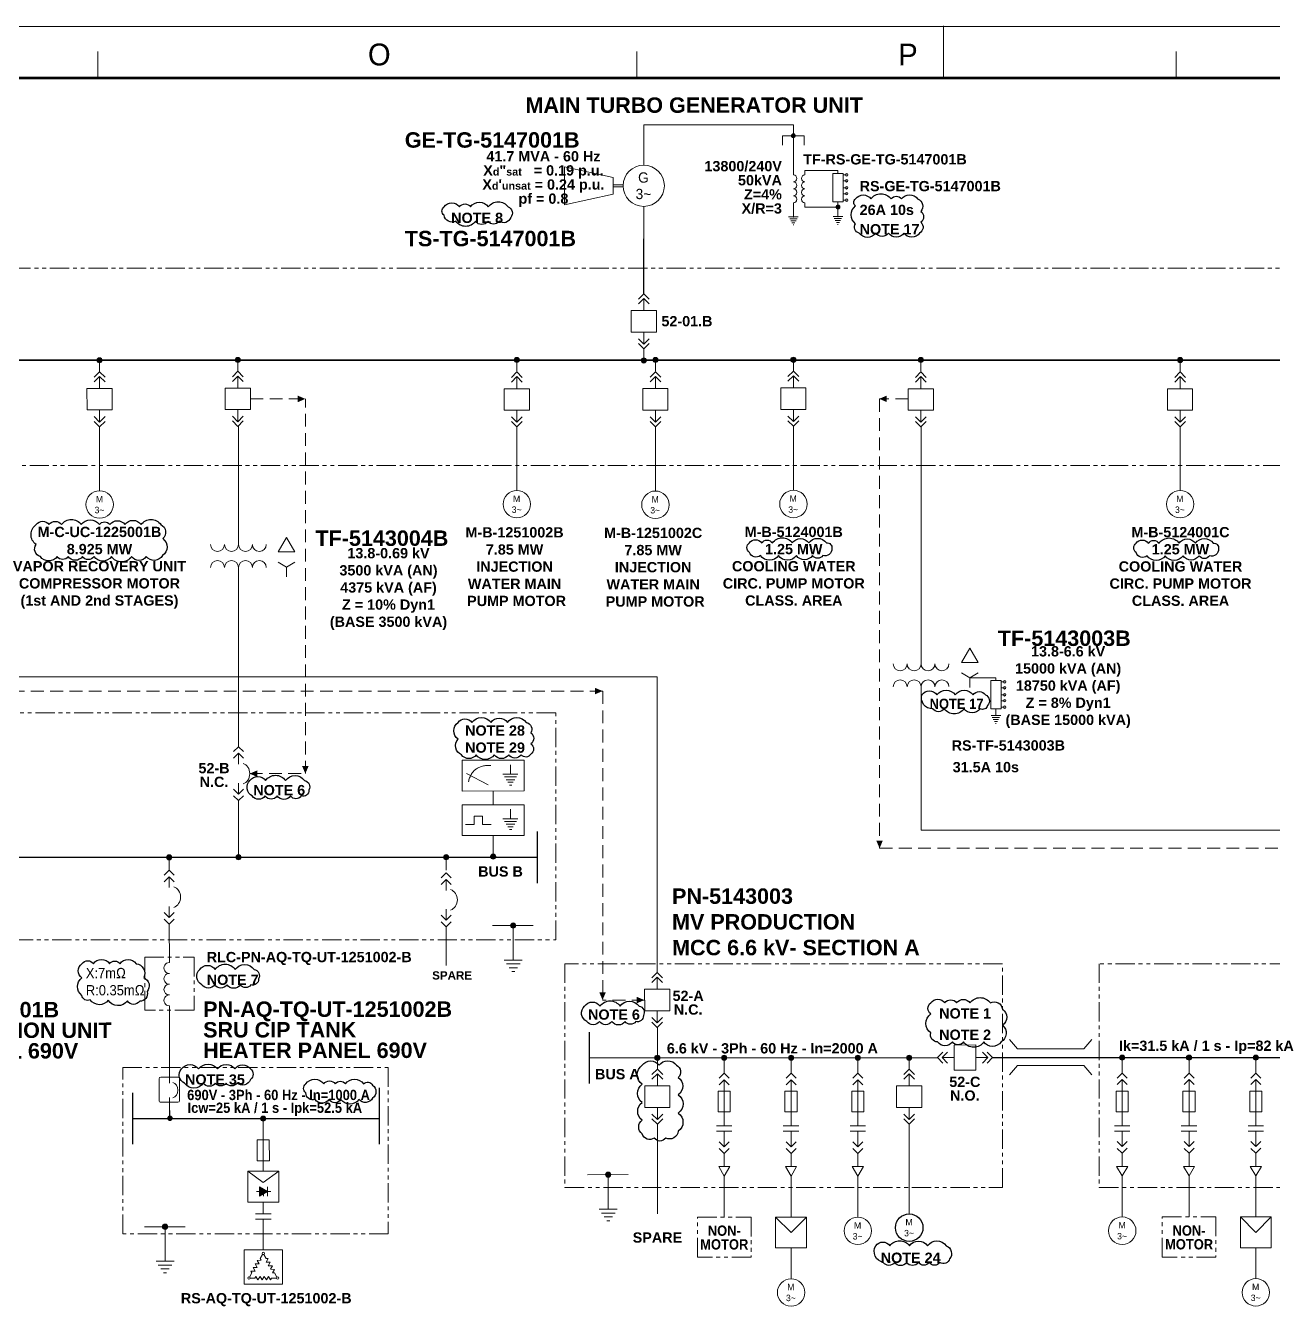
# Model space of a CAD drawing. Extents: x 0 to 1189, y 0 to 841.
# Drawn here: x 640.2 to 882.9, y 590.7 to 841.1 of the extents above; entities that cross this region are included whole.
import ezdxf

# ---------------------------------------------------------------- set-up
doc = ezdxf.new("R2010")
doc.units = 0
doc.header["$MEASUREMENT"] = 0
for name, pattern in [('DGN2', [9.513832, 4.756916, -4.756916]), ('HIDDEN', [0.375, 0.25, -0.125]), ('PHANTOM', [2.5, 1.25, -0.25, 0.25, -0.25, 0.25, -0.25])]:
    doc.linetypes.add(name, pattern=pattern)
for name, color, linetype in [('Border', 7, 'Continuous'), ('BORDER_TEXT', 7, 'Continuous'), ('E-BOARD', 4, 'PHANTOM'), ('E-BUSBAR', 5, 'Continuous'), ('E-CONNECTION DOT', 7, 'Continuous'), ('E-CONTRL. & DATA CABLE', 9, 'HIDDEN'), ('E-NOTE TEXT', 7, 'Continuous'), ('E-POWER CABLE', 3, 'Continuous'), ('E-SYMBOL', 2, 'Continuous'), ('E-TEXT 2', 7, 'Continuous'), ('E-TEXT 3', 3, 'Continuous'), ('REV CLOUD', 1, 'Continuous')]:
    doc.layers.add(name, color=color, linetype=linetype)
doc.layers.add('Level 1', color=7, linetype='Continuous', lineweight=0)
doc.styles.add('P80-ARIAL', font='arialbd.ttf')
doc.styles.add('P80-ARIAL-1', font='arialbd.ttf')
doc.styles.add('Styledgn032', font='arialbd.ttf')
doc.styles.add('Styledgn100', font='arialbd.ttf')

# ---------------------------------------------------------------- blocks, each defined once
blk = doc.blocks.new('MOT3PH1')
at = {"layer": 'E-SYMBOL', "linetype": 'Continuous', "lineweight": -2}
blk.add_circle((0, -53.4), 53.4, dxfattribs=at)
at = {"layer": 'E-SYMBOL', "linetype": 'Continuous', "lineweight": -2, "char_height": 25, "attachment_point": 5, "line_spacing_factor": 0.8, "style": 'P80-ARIAL-1'}
for s, insert in [('{\\Fdgn000|c0;M}', (-0.8, -32.3)), ('{\\Fdgn000|c0;3~}', (-0.8, -74.9))]:
    blk.add_mtext(s, dxfattribs=dict(at, insert=insert))
blk = doc.blocks.new('CONEX31')
at = {"layer": 'E-CONNECTION DOT', "linetype": 'Continuous'}
h = blk.add_hatch(color=7, dxfattribs=at)
edge = h.paths.add_edge_path()
edge.add_arc((0, 0), 10, 0, 360)
at = {"layer": 'E-CONNECTION DOT', "color": 7, "linetype": 'Continuous', "lineweight": -2}
blk.add_circle((0, 0), 10, dxfattribs=at)
blk = doc.blocks.new('DJBTEX1')
at = {"layer": 'E-SYMBOL', "linetype": 'Continuous', "lineweight": -2}
for p, q in [((0, -36.9), (0, -97.4)), ((0, -263.1), (0, -202.6))]:
    blk.add_line(p, q, dxfattribs=at)
at = {"layer": 'E-SYMBOL', "linetype": 'Continuous', "lineweight": 13, "flags": 128}
for points in [[(27.7, -27.7), (0, 0), (-27.7, -27.7)], [(27.7, -64.6), (0, -36.9), (-27.7, -64.6)], [(27.7, -235.4), (0, -263.1), (-27.7, -235.4)], [(27.7, -272.3), (0, -300), (-27.7, -272.3)]]:
    blk.add_lwpolyline(points, dxfattribs=at)
at = {"layer": 'E-SYMBOL', "linetype": 'Continuous', "lineweight": -2}
blk.add_ellipse((12.5, -150), major_axis=(0, -58.8), ratio=0.849997, start_param=0.25268, end_param=2.888912, dxfattribs=at)
blk = doc.blocks.new('ATERR1')
at = {"layer": 'E-SYMBOL', "linetype": 'Continuous'}
h = blk.add_hatch(color=256, dxfattribs=at)
edge = h.paths.add_edge_path()
edge.add_arc((0, 0), 10, 0, 360)
at = {"layer": 'E-SYMBOL', "linetype": 'Continuous', "lineweight": -2}
for p, q in [((-80.3, 0), (77.9, 0)), ((0, 0), (0, -134.4)), ((-35, -134.4), (35, -134.4)), ((-26.8, -149.4), (26.8, -149.4)), ((-16.4, -164.4), (16.4, -164.4)), ((-5.8, -179.4), (5.8, -179.4))]:
    blk.add_line(p, q, dxfattribs=at)
blk.add_circle((0, 0), 10, dxfattribs=at)
blk = doc.blocks.new('TERRA1')
at = {"layer": 'E-SYMBOL', "linetype": 'Continuous', "lineweight": -2}
for p, q in [((0, 0), (0, -17.74)), ((-13.343, -17.74), (13.343, -17.74)), ((-10.243, -23.11), (10.243, -23.11)), ((-7.142, -28.48), (7.142, -28.48)), ((-4.046, -33.843), (4.046, -33.843)), ((-0.946, -39.213), (0.946, -39.213))]:
    blk.add_line(p, q, dxfattribs=at)
blk.add_point((0.007, -17.74), dxfattribs=at)
blk = doc.blocks.new('TRAFO1')
at = {"layer": 'E-SYMBOL', "linetype": 'Continuous', "lineweight": 0}
for centre, start, end in [((-42, 0), 180, 360), ((-14, 0), 180, 360), ((14, 0), 180, 360), ((42, 0), 180, 360), ((-42, -46.9), 0, 180), ((-14, -46.9), 0, 180), ((14, -46.9), 0, 180), ((42, -46.9), 0, 180)]:
    blk.add_arc(centre, 14, start, end, dxfattribs=at)
blk = doc.blocks.new('REATOR1')
at = {"layer": 'E-SYMBOL', "linetype": 'Continuous', "lineweight": -2, "flags": 128}
blk.add_lwpolyline([(0, -111.9, -1), (0, -83.9, -1), (0, -56, -1), (0, -28, -1), (0, 0, -1)], format="xyb", dxfattribs=at)
blk = doc.blocks.new('AnonymousCell199')
at = {"layer": 'Level 1', "color": 7, "linetype": 'Continuous', "lineweight": 13, "xscale": 0.075, "yscale": 0.075, "zscale": 0.075, "rotation": 0.01584072559316328}
blk.add_blockref('REATOR1', (0, 4.2), dxfattribs=at)
blk = doc.blocks.new('NA1')
at = {"layer": 'E-SYMBOL', "linetype": 'Continuous', "lineweight": -2}
for p, q in [((53.536, 0), (-53.536, 0)), ((53.536, -36.62), (-53.536, -36.62))]:
    blk.add_line(p, q, dxfattribs=at)
blk = doc.blocks.new('AnonymousCell429')
at = {"layer": 'E-SYMBOL', "linetype": 'Continuous', "lineweight": 0}
for p, q in [((-0.58, 1.46), (-0.12, 2.26)), ((0.11, 2.26), (0.58, 1.46)), ((-2.66, -2.15), (-2.2, -1.35)), ((-2.55, -2.35), (-1.62, -2.35)), ((1.62, -2.35), (2.55, -2.35)), ((2.2, -1.35), (2.66, -2.15))]:
    blk.add_line(p, q, dxfattribs=at)
at = {"layer": 'E-SYMBOL', "linetype": 'Continuous', "lineweight": 0, "flags": 128}
for points in [[(-2.2, -1.35), (-2.4, -1.01), (-1.6, -1), (-1.99, -0.3), (-1.19, -0.29), (-1.58, 0.4), (-0.79, 0.41), (-1.18, 1.1), (-0.38, 1.12), (-0.58, 1.46)], [(0.58, 1.46), (0.97, 1.46), (0.58, 0.77), (1.38, 0.75), (0.99, 0.06), (1.79, 0.05), (1.4, -0.64), (2.19, -0.65), (1.8, -1.35), (2.2, -1.35)], [(-1.62, -2.35), (-1.42, -2.01), (-1.02, -2.69), (-0.61, -2.01), (-0.2, -2.69), (0.21, -2.01), (0.61, -2.69), (1.01, -2.01), (1.42, -2.69), (1.62, -2.35)]]:
    blk.add_lwpolyline(points, dxfattribs=at)
at = {"layer": 'E-SYMBOL', "linetype": 'Continuous', "lineweight": 0}
for centre in [(0, 2.46), (-2.78, -2.35), (2.78, -2.35)]:
    blk.add_circle(centre, 0.231, dxfattribs=at)
blk = doc.blocks.new('AnonymousCell428')
at = {"layer": 'E-SYMBOL', "linetype": 'Continuous', "lineweight": 13, "flags": 128}
blk.add_lwpolyline([(-3.73, 3.36), (3.73, 3.36), (3.73, -3.36), (-3.73, -3.36), (-3.73, 3.36)], dxfattribs=at)
at = {"layer": 'E-SYMBOL', "linetype": 'Continuous', "lineweight": 0}
blk.add_blockref('AnonymousCell429', (-0.01, 0.18), dxfattribs=at)
blk = doc.blocks.new('AnonymousCell427')
at = {"layer": 'E-SYMBOL', "linetype": 'Continuous'}
blk.add_hatch(color=256, dxfattribs=at).paths.add_polyline_path([(0.84, 1.65), (-0.74, 2.56), (-0.74, 0.74)])
at = {"layer": 'E-SYMBOL', "linetype": 'Continuous', "lineweight": 0}
for p, q in [((0, 15.86), (0, 5.6)), ((0.84, 0.74), (0.84, 2.56)), ((1.47, 1.65), (-1.33, 1.65)), ((0.07, 1.65), (0.07, 0.74)), ((0, -0.4), (0, -2.7)), ((0, -3.73), (0, -9.64))]:
    blk.add_line(p, q, dxfattribs=at)
at = {"layer": 'E-SYMBOL', "linetype": 'Continuous', "lineweight": 0, "flags": 128}
for points in [[(1.17, 11.71), (-1.18, 11.71), (-1.18, 7.66), (1.18, 7.66), (1.17, 11.71)], [(-3, 5.6), (3, 5.6), (3, -0.4), (-3, -0.4), (-3, 5.6)], [(-3, 5.6), (0, 3.45), (3, 5.6)], [(0.84, 1.65), (-0.74, 2.56), (-0.74, 0.74), (0.84, 1.65)]]:
    blk.add_lwpolyline(points, dxfattribs=at)
at = {"layer": 'E-SYMBOL', "linetype": 'Continuous', "lineweight": 0, "xscale": 0.02817221421602481, "yscale": 0.02817221421602481, "zscale": 0.03435112234845274, "rotation": 0.01584072559316328}
blk.add_blockref('NA1', (0, -2.7, -0.09), dxfattribs=at)
at = {"layer": 'E-SYMBOL', "linetype": 'Continuous', "lineweight": 0}
blk.add_blockref('AnonymousCell428', (0, -13), dxfattribs=at)
at = {"layer": 'Level 1', "color": 7, "linetype": 'Continuous', "lineweight": 0, "xscale": 0.05000000000000002, "yscale": 0.05000000000000002, "zscale": 0.05000000000000002, "rotation": 0.01584072561617136}
blk.add_blockref('CONEX31', (0, 15.86), dxfattribs=at)
blk = doc.blocks.new('STARTG')
at = {"layer": 'E-SYMBOL', "linetype": 'Continuous', "lineweight": 0}
for p in [(-1, 0), (1, 0)]:
    blk.add_line(p, (0, -1), dxfattribs=at)
at = {"layer": 'E-SYMBOL', "linetype": 'Continuous', "lineweight": 0, "flags": 128}
blk.add_lwpolyline([(-1, 0), (1, 0), (1, -2), (-1, -2), (-1, 0)], dxfattribs=at)
blk = doc.blocks.new('AnonymousCell28')
at = {"layer": 'E-SYMBOL', "linetype": 'Continuous', "lineweight": 0}
for p, q in [((-6.46, 1.63), (-7.99, 3.41)), ((6.46, 1.64), (7.99, 3.41)), ((-6.46, 1.63), (6.46, 1.64)), ((-6.46, -1.64), (-7.99, -3.41)), ((-6.46, -1.64), (6.46, -1.63)), ((6.46, -1.63), (7.99, -3.41))]:
    blk.add_line(p, q, dxfattribs=at)
blk = doc.blocks.new('DJARBT70')
at = {"layer": 'E-SYMBOL', "linetype": 'Continuous', "lineweight": 13}
for p, q in [((0, 7.91), (0, 5.34)), ((0, 0), (0, 2.57))]:
    blk.add_line(p, q, dxfattribs=at)
at = {"layer": 'E-SYMBOL', "linetype": 'Continuous', "lineweight": 13, "flags": 128}
for points in [[(-1.99, 6.17), (-1.99, 1.94)], [(1.65, 6.5), (-1.66, 6.5)], [(1.99, 1.94), (1.99, 6.17)], [(-1.66, 1.6), (1.66, 1.61)]]:
    blk.add_lwpolyline(points, dxfattribs=at)
at = {"layer": 'E-SYMBOL', "linetype": 'Continuous', "lineweight": 13}
for centre, start, end in [((-1.66, 6.17), 90.0158, 180.0158), ((1.65, 6.17), 0.0158, 90.0158), ((-1.66, 1.94), 180.0158, 270.0158), ((1.66, 1.94), 270.0158, 0.0158), ((1.66, 1.94), 270.0158, 0.0158)]:
    blk.add_arc(centre, 0.331, start, end, dxfattribs=at)
blk.add_ellipse((0.33, 3.96), major_axis=(0, -1.55), ratio=0.849997, start_param=0.25268, end_param=2.888912, dxfattribs=at)
blk = doc.blocks.new('MV CB')
at = {"layer": 'E-SYMBOL', "linetype": 'Continuous', "lineweight": 13}
for p, q in [((0, -3.26), (0, -0.91)), ((0, -7.45), (0, -9.8))]:
    blk.add_line(p, q, dxfattribs=at)
at = {"layer": 'E-SYMBOL', "linetype": 'Continuous', "lineweight": 13, "flags": 128}
for points in [[(1.05, -1.05), (0, 0), (-1.05, -1.05)], [(1.05, -1.96), (0, -0.91), (-1.05, -1.96)], [(2.44, -3.26), (-2.46, -3.26), (-2.45, -7.45), (2.44, -7.45), (2.44, -3.26)], [(1.05, -8.75), (0, -9.8), (-1.05, -8.75)], [(1.05, -9.66), (0, -10.71), (-1.05, -9.66)]]:
    blk.add_lwpolyline(points, dxfattribs=at)
blk = doc.blocks.new('3PH GEN')
at = {"layer": 'E-SYMBOL', "linetype": 'Continuous', "lineweight": 13}
for p, q in [((-5.92, 1.63), (-5.92, -1.62)), ((-5.92, 0.19), (-4, 0.19)), ((-5.92, -0.19), (-4, -0.19))]:
    blk.add_line(p, q, dxfattribs=at)
at = {"layer": 'E-SYMBOL', "linetype": 'Continuous', "lineweight": 13, "flags": 128}
for points in [[(-15.39, -0.37), (-15.4, 3.7), (-5.92, 1.63)], [(-15.39, 0.37), (-15.39, -3.7), (-5.92, -1.62)]]:
    blk.add_lwpolyline(points, dxfattribs=at)
at = {"layer": 'E-SYMBOL', "linetype": 'Continuous', "lineweight": 13}
blk.add_circle((0, 0), 4.01, dxfattribs=at)
at = {"layer": 'E-SYMBOL', "linetype": 'Continuous', "lineweight": 13, "char_height": 2, "attachment_point": 5, "rotation": 0.0158, "line_spacing_factor": 0.8, "style": 'P80-ARIAL-1'}
for s, insert in [('{\\Fdgn000|c0;G}', (-0.06, 1.59)), ('{\\Fdgn000|c0;3~}', (-0.06, -1.61))]:
    blk.add_mtext(s, dxfattribs=dict(at, insert=insert))
blk = doc.blocks.new('RESISTOR WITH TAP CHANGER')
at = {"layer": 'E-SYMBOL', "linetype": 'Continuous', "lineweight": 0}
for p, q in [((1.7, -0.26), (1, -0.26)), ((1.7, -0.26), (1, -0.26)), ((1.7, -0.26), (1, -0.26)), ((1.7, -0.26), (1, -0.26)), ((1.7, -1.41), (1, -1.41)), ((1.7, -1.41), (1, -1.41)), ((1.7, -1.41), (1, -1.41)), ((1.7, -1.41), (1, -1.41)), ((1.7, -2.77), (1, -2.77)), ((1.7, -2.77), (1, -2.77)), ((1.7, -2.77), (1, -2.77)), ((1.7, -2.77), (1, -2.77)), ((1.7, -3.93), (1, -3.93)), ((1.7, -3.93), (1, -3.93)), ((1.7, -3.93), (1, -3.93)), ((1.7, -3.93), (1, -3.93)), ((1.7, -5.2), (1, -5.2)), ((1.7, -5.2), (1, -5.2)), ((1.7, -5.2), (1, -5.2)), ((1.7, -5.2), (1, -5.2))]:
    blk.add_line(p, q, dxfattribs=at)
at = {"layer": 'E-SYMBOL', "linetype": 'Continuous', "lineweight": 13, "flags": 128}
blk.add_lwpolyline([(1, 0.01), (-1, 0.01), (-1, -5.5), (1.01, -5.5), (1, 0.01)], dxfattribs=at)
at = {"layer": 'E-SYMBOL', "linetype": 'Continuous', "lineweight": 0}
for centre in [(1.7, -0.26), (1.7, -0.26), (1.7, -0.26), (1.7, -0.26), (1.7, -1.41), (1.7, -1.41), (1.7, -1.41), (1.7, -1.41), (1.7, -2.77), (1.7, -2.77), (1.7, -2.77), (1.7, -2.77), (1.7, -3.93), (1.7, -3.93), (1.7, -3.93), (1.7, -3.93), (1.7, -5.2), (1.7, -5.2), (1.7, -5.2), (1.7, -5.2)]:
    blk.add_circle(centre, 0.25, dxfattribs=at)
blk = doc.blocks.new('A$C6e698430')
at = {"layer": 'E-SYMBOL', "linetype": 'Continuous', "lineweight": 13, "ltscale": 0.25}
for q in [(1.62, 0.94), (0, -1.88)]:
    blk.add_line((0, 0), q, dxfattribs=at)
blk.add_lwpolyline([(0, 0), (-1.62, 0.94)], dxfattribs=at)
blk = doc.blocks.new('GR MONITOR DEVICE')
at = {"layer": 'E-SYMBOL', "linetype": 'Continuous', "lineweight": 13}
for p, q in [((3.35, 13.78), (3.35, 11.94)), ((-5.18, 12.07), (-0.95, 9.86)), ((1.88, 11.94), (4.82, 11.94)), ((2.2, 11.41), (4.51, 11.41)), ((2.54, 10.86), (4.19, 10.86)), ((2.84, 10.37), (3.91, 10.37)), ((0, 8.66), (0, 6)), ((3.18, 9.82), (3.6, 9.83)), ((3.35, 5.11), (3.35, 3.28)), ((-3.71, 3.78), (-3.71, 2.12)), ((-3.71, 3.78), (-2.05, 3.78)), ((-2.05, 3.78), (-2.05, 2.12)), ((1.88, 3.28), (4.82, 3.28)), ((2.2, 2.74), (4.51, 2.75)), ((-5.37, 2.12), (-3.71, 2.12)), ((-2.05, 2.12), (-0.39, 2.12)), ((2.55, 2.19), (4.19, 2.19)), ((2.84, 1.7), (3.91, 1.71)), ((3.18, 1.16), (3.6, 1.16))]:
    blk.add_line(p, q, dxfattribs=at)
at = {"layer": 'E-SYMBOL', "linetype": 'Continuous', "lineweight": 13, "flags": 128}
for points in [[(-6.02, 14.66), (6.01, 14.66), (6.01, 8.67), (-6.02, 8.66), (-6.02, 14.66)], [(-6.02, 5.99), (6.01, 6), (6.01, 0), (-6.01, 0), (-6.02, 5.99)]]:
    blk.add_lwpolyline(points, dxfattribs=at)
at = {"layer": 'E-SYMBOL', "linetype": 'Continuous', "lineweight": 13}
blk.add_open_spline([(-4.82, 10.44), (-4.02, 13.83), (-0.45, 13.63)], degree=2, dxfattribs=at)
blk = doc.blocks.new('AnonymousCell356')
at = {"layer": 'E-POWER CABLE', "linetype": 'Continuous', "lineweight": 0}
for p, q in [((0, 12.25), (0, 15.25)), ((0, 0.97), (0, -2.07)), ((0, -7.78), (0, -15.75))]:
    blk.add_line(p, q, dxfattribs=at)
at = {"layer": 'E-SYMBOL', "linetype": 'Continuous', "lineweight": 0}
for p, q in [((0, 10.96), (0, 2)), ((0, -3.36), (0, -5.9))]:
    blk.add_line(p, q, dxfattribs=at)
at = {"layer": 'E-SYMBOL', "linetype": 'Continuous', "lineweight": 0, "flags": 128}
for points in [[(0.97, 11.28), (0, 12.25), (-0.97, 11.28)], [(0.97, 9.99), (0, 10.96), (-0.97, 9.99)], [(1.17, 8.75), (-1.18, 8.75), (-1.18, 4.71), (1.18, 4.71), (1.17, 8.75)], [(0.97, -1.1), (0, -2.07), (-0.97, -1.1)], [(0.97, -2.39), (0, -3.36), (-0.97, -2.4)], [(0, -7.77), (1.08, -5.9), (-1.08, -5.9), (0, -7.77)]]:
    blk.add_lwpolyline(points, dxfattribs=at)
at = {"layer": 'E-SYMBOL', "linetype": 'Continuous', "lineweight": 0, "xscale": 0.02817221421602481, "yscale": 0.02817221421602481, "zscale": 0.03435112234845274, "rotation": 0.01584072559316328}
blk.add_blockref('NA1', (0, 2, -0.09), dxfattribs=at)
at = {"layer": 'Level 1', "color": 7, "linetype": 'Continuous', "lineweight": 0, "xscale": 0.05000000000000002, "yscale": 0.05000000000000002, "zscale": 0.05000000000000002, "rotation": 0.01584072561617136}
blk.add_blockref('CONEX31', (0, 15.25), dxfattribs=at)
blk = doc.blocks.new('A$C74899eaa')
at = {"layer": 'E-BOARD', "lineweight": 13, "ltscale": 3}
blk.add_lwpolyline([(-5.21, 0), (5.21, 0), (5.21, -7.79), (-5.21, -7.79)], close=True, dxfattribs=at)
blk = doc.blocks.new('A$C648f9ce4')
at = {"layer": 'Border', "linetype": 'Continuous', "lineweight": 0}
for p, q in [((818.77, 841.13), (818.77, 831.13)), ((654.22, 836.09), (654.22, 831.09)), ((759.13, 836.12), (759.13, 831.12)), ((864.04, 836.14), (864.04, 831.14))]:
    blk.add_line(p, q, dxfattribs=at)
at = {"layer": 'Border', "linetype": 'Continuous', "lineweight": 53}
blk.add_line((25, 831), (1179, 831), dxfattribs=at)
at = {"layer": 'Border', "linetype": 'Continuous', "lineweight": 0, "flags": 128}
blk.add_lwpolyline([(0, 0), (1189, 0), (1189, 841), (0, 841), (0, 0)], dxfattribs=at)
at = {"layer": 'BORDER_TEXT', "linetype": 'Continuous', "lineweight": 0, "char_height": 4.2473, "attachment_point": 5, "rotation": 0.0158, "line_spacing_factor": 0.8, "style": 'Styledgn032'}
for s, insert in [('{\\Fdgn000|c0;\\W0.99857;O}', (708.99, 835.51)), ('{\\Fdgn000|c0;\\W0.99857;P}', (811.87, 835.52))]:
    blk.add_mtext(s, dxfattribs=dict(at, insert=insert))
blk = doc.blocks.new('CONEX34')
at = {"layer": 'E-CONNECTION DOT', "linetype": 'Continuous'}
h = blk.add_hatch(color=7, dxfattribs=at)
edge = h.paths.add_edge_path()
edge.add_arc((0, 0), 10, 0, 360)
at = {"layer": 'E-CONNECTION DOT', "color": 7, "linetype": 'Continuous', "lineweight": 0}
blk.add_circle((0, 0), 10, dxfattribs=at)
blk = doc.blocks.new('A$Cf892fd55')
at = {"layer": 'E-CONNECTION DOT', "linetype": 'Continuous'}
h = blk.add_hatch(color=256, dxfattribs=at)
edge = h.paths.add_edge_path()
edge.add_arc((0, 0), 0.5, 0, 360)
at = {"layer": 'E-CONNECTION DOT', "color": 7, "linetype": 'Continuous', "lineweight": 13}
blk.add_circle((0, 0), 0.5, dxfattribs=at)
at = {"layer": 'E-CONTRL. & DATA CABLE', "lineweight": 13, "ltscale": 10}
blk.add_point((0.19, 0.01), dxfattribs=at)
at = {"layer": 'E-POWER CABLE', "linetype": 'Continuous', "lineweight": 13}
for p, q in [((0, -2.22), (0, 0)), ((0.01, -30.38), (0, -12.92))]:
    blk.add_line(p, q, dxfattribs=at)
blk.add_blockref('MV CB', (0, -2.22))

msp = doc.modelspace()

# ---------------------------------------------------------------- hatches: boundary and pattern name
at = {"layer": 'E-CONNECTION DOT', "linetype": 'Continuous'}
h = msp.add_hatch(color=256, dxfattribs=at)
edge = h.paths.add_edge_path()
edge.add_arc((654.57, 776.06), 0.5, 0, 360)
h = msp.add_hatch(color=256, dxfattribs=at)
edge = h.paths.add_edge_path()
edge.add_arc((681.46, 776.12), 0.5, 0, 360)
h = msp.add_hatch(color=256, dxfattribs=at)
edge = h.paths.add_edge_path()
edge.add_arc((735.75, 776.13), 0.5, 0, 360)
h = msp.add_hatch(color=256, dxfattribs=at)
edge = h.paths.add_edge_path()
edge.add_arc((760.46, 776.02), 0.5, 0, 360)
h = msp.add_hatch(color=256, dxfattribs=at)
edge = h.paths.add_edge_path()
edge.add_arc((762.72, 776.13), 0.5, 0, 360)
h = msp.add_hatch(color=256, dxfattribs=at)
edge = h.paths.add_edge_path()
edge.add_arc((789.56, 776.15), 0.5, 0, 360)
h = msp.add_hatch(color=256, dxfattribs=at)
edge = h.paths.add_edge_path()
edge.add_arc((814.37, 776.13), 0.5, 0, 360)
h = msp.add_hatch(color=256, dxfattribs=at)
edge = h.paths.add_edge_path()
edge.add_arc((864.81, 776.11), 0.5, 0, 360)
h = msp.add_hatch(color=256, dxfattribs=at)
edge = h.paths.add_edge_path()
edge.add_arc((812.1, 640.4), 0.5, 0, 360)
h = msp.add_hatch(color=7, dxfattribs=at)
edge = h.paths.add_edge_path()
edge.add_ellipse((668.26, 628.63), major_axis=(0, 0.549), ratio=0.975, start_angle=0, end_angle=360)
at = {"layer": 'E-CONTRL. & DATA CABLE', "ltscale": 10}
for points in [[(694.61, 768.55), (693.12, 767.91), (693.12, 769.18)], [(806.26, 768.56), (807.75, 767.92), (807.75, 769.19)], [(752.45, 711.72), (750.95, 712.35), (750.95, 711.08)], [(683.76, 695.65), (685.25, 695.02), (685.25, 696.29)], [(694.61, 695.65), (695.24, 697.14), (693.97, 697.14)], [(806.34, 681.14), (806.97, 682.63), (805.7, 682.63)], [(752.43, 651.62), (753.07, 653.12), (751.8, 653.12)], [(760.57, 651.61), (759.08, 652.25), (759.08, 650.98)]]:
    msp.add_hatch(color=256, dxfattribs=at).paths.add_polyline_path(points)

# ---------------------------------------------------------------- linework, layer by layer
at = {"color": 1}
msp.add_lwpolyline([(670.5, 638.21, -0.520567), (673.83, 638.21, -0.520567), (677.51, 638.21, -0.520567), (680.88, 638.21, -0.520567), (683.9, 638.21, -0.520567), (683.92, 636.15, -0.520567), (681.31, 635.45, -0.520567), (679.2, 635.45, -0.520567), (677.08, 635.45, -0.520567), (674.75, 635.45, -0.520567), (671.1, 635.45, -0.520567)], format="xyb", close=True, dxfattribs=at)
at = {"layer": 'E-BOARD', "lineweight": 13, "ltscale": 3}
for points in [[(558.47, 755.56), (1046.15, 755.56), (1046.15, 793.98), (558.47, 793.98)], [(330.36, 663.31), (743.34, 663.31), (743.34, 707.51), (330.36, 707.51)], [(663.34, 659.95), (672.94, 659.95), (672.94, 649.64), (663.34, 649.64)], [(745.12, 615.16), (830.26, 615.16), (830.26, 658.69), (745.12, 658.69)], [(849.09, 615.16), (923.5, 615.16), (923.5, 658.69), (849.09, 658.69)], [(710.74, 606.16), (659.06, 606.16), (659.06, 638.49), (710.74, 638.49)]]:
    msp.add_lwpolyline(points, close=True, dxfattribs=at)
at = {"layer": 'E-BUSBAR', "linetype": 'Continuous', "lineweight": 40}
msp.add_line((581.2, 776.06), (1042.93, 776.18), dxfattribs=at)
at = {"layer": 'E-BUSBAR', "linetype": 'Continuous', "lineweight": 30}
for p, q in [((739.7, 684.38), (739.71, 674.38)), ((593.62, 679.38), (739.7, 679.38)), ((749.82, 645.39), (749.82, 635.39)), ((749.82, 640.39), (817.59, 640.41)), ((828.3, 640.42), (919.41, 640.44)), ((708.97, 634.56), (708.97, 623.59)), ((660.98, 633.58), (660.99, 623.58)), ((660.98, 628.58), (708.97, 628.59))]:
    msp.add_line(p, q, dxfattribs=at)
at = {"layer": 'E-CONNECTION DOT', "color": 7, "linetype": 'Continuous', "lineweight": 13}
for centre in [(654.57, 776.06), (681.46, 776.12), (735.75, 776.13), (760.46, 776.02), (762.72, 776.13), (789.56, 776.15), (814.37, 776.13), (864.81, 776.11), (812.1, 640.4)]:
    msp.add_circle(centre, 0.5, dxfattribs=at)
at = {"layer": 'E-CONTRL. & DATA CABLE', "lineweight": 0, "ltscale": 10}
for p, q in [((683.92, 768.55), (694.61, 768.55)), ((694.61, 695.65), (694.61, 768.55)), ((811.91, 768.56), (806.34, 768.56)), ((806.34, 768.56), (806.34, 681.15)), ((752.46, 711.71), (437.89, 711.71)), ((752.46, 711.71), (752.46, 651.63)), ((683.79, 695.65), (694.61, 695.65)), ((806.34, 681.15), (902.43, 681.15))]:
    msp.add_line(p, q, dxfattribs=at)
msp.add_lwpolyline([(760.63, 651.62), (752.43, 651.62)], dxfattribs=at)
at = {"layer": 'E-CONTRL. & DATA CABLE', "lineweight": 13, "ltscale": 10}
msp.add_point((812.29, 640.4), dxfattribs=at)
at = {"layer": 'E-POWER CABLE', "linetype": 'Continuous', "lineweight": 13}
for p, q in [((760.45, 821.84), (760.45, 814.01)), ((789.58, 821.84), (760.45, 821.84)), ((789.58, 821.84), (789.58, 820.31)), ((789.58, 820.31), (789.58, 812.11)), ((791.79, 812.11), (791.79, 812.94)), ((798.23, 812.94), (791.79, 812.94)), ((798.23, 812.39), (798.23, 812.94)), ((789.58, 806.69), (789.58, 805.24)), ((791.8, 806.69), (791.8, 805.86)), ((760.45, 806), (760.46, 789)), ((798.24, 805.86), (791.8, 805.86)), ((760.46, 778.3), (760.46, 776.02)), ((654.57, 773.84), (654.57, 776.06)), ((681.46, 773.91), (681.46, 776.12)), ((735.75, 773.91), (735.75, 776.13)), ((760.46, 775.52), (760.46, 776.02)), ((762.72, 773.92), (762.72, 776.13)), ((789.56, 773.94), (789.56, 776.15)), ((814.37, 773.91), (814.37, 776.13)), ((864.81, 773.89), (864.81, 776.11)), ((654.58, 750.67), (654.57, 763.14)), ((681.59, 740.2), (681.58, 763.22)), ((735.76, 750.74), (735.75, 763.2)), ((762.72, 750.63), (762.72, 763.09)), ((789.57, 750.77), (789.57, 763.23)), ((814.41, 716.99), (814.4, 763.18)), ((864.82, 750.73), (864.81, 763.19)), ((828.97, 713.77), (828.97, 714.32)), ((814.41, 712.57), (814.41, 684.66)), ((681.6, 690.4), (681.6, 679.4)), ((731.15, 683.61), (731.16, 679.52)), ((763.09, 656.97), (763.09, 662.45)), ((763.1, 646.25), (763.1, 640.4)), ((812.1, 638.18), (812.1, 640.4)), ((812.11, 610.01), (812.11, 627.48))]:
    msp.add_line(p, q, dxfattribs=at)
at = {"layer": 'E-POWER CABLE', "linetype": 'Continuous', "lineweight": 13, "ltscale": 0.25}
for p, q in [((798.23, 805.29), (798.23, 806.89)), ((823.93, 714.32), (828.97, 714.32)), ((814.41, 684.66), (910.93, 684.66)), ((668.14, 650.51), (668.14, 638.04))]:
    msp.add_line(p, q, dxfattribs=at)
at = {"layer": 'E-POWER CABLE'}
msp.add_line((760.46, 789), (760.46, 799.66), dxfattribs=at)
at = {"layer": 'E-POWER CABLE', "linetype": 'Continuous', "lineweight": 0}
for p, q in [((668.13, 676.88), (668.13, 679.38)), ((721.99, 676.86), (721.99, 679.86)), ((668.13, 666.39), (668.14, 658.9)), ((721.99, 665.86), (721.99, 658.36)), ((789.12, 597.41), (789.11, 603.41)), ((879.56, 597.43), (879.56, 603.43))]:
    msp.add_line(p, q, dxfattribs=at)
at = {"layer": 'E-POWER CABLE', "linetype": 'Continuous', "lineweight": 13}
for points in [[(763.09, 662.45), (763.09, 714.51), (449.63, 714.51), (449.63, 740.78)], [(681.59, 735.78), (681.6, 700.9)], [(668.14, 628.53), (668.14, 630.12)], [(668.26, 628.53), (668.26, 630.12)]]:
    msp.add_lwpolyline(points, dxfattribs=at)
at = {"layer": 'E-SYMBOL', "linetype": 'Continuous', "lineweight": 13, "flags": 128}
msp.add_lwpolyline([(791.65, 817.93), (791.65, 819.72), (787.48, 819.72), (787.48, 817.93)], dxfattribs=at)
at = {"layer": 'E-SYMBOL', "linetype": 'Continuous', "lineweight": 13, "ltscale": 0.25}
for points in [[(689.33, 738.8), (690.95, 741.61), (692.58, 738.8), (689.33, 738.8)], [(822.3, 717.28), (823.92, 720.09), (825.55, 717.28), (822.3, 717.28)]]:
    msp.add_lwpolyline(points, dxfattribs=at)
at = {"layer": 'E-SYMBOL', "linetype": 'Continuous', "lineweight": -2}
msp.add_circle((812.11, 607.34), 2.67, dxfattribs=at)
at = {"layer": 'REV CLOUD'}
for points in [[(721.61, 805.9, -0.520567), (724.6, 805.9, -0.520567), (726.75, 805.9, -0.520567), (730.2, 805.9, -0.520567), (734.07, 805.9, -0.520567), (734.56, 803.84, -0.520567), (732.29, 803.1, -0.520567), (730.16, 803.1, -0.520567), (727.7, 803.1, -0.520567), (723.89, 803.1, -0.520567), (721.61, 804.28, -0.520567)], [(801.68, 807.44, -0.520567), (804.64, 807.44, -0.520567), (808.57, 807.44, -0.520567), (810.62, 807.44, -0.520567), (813.75, 807.44, -0.520567), (814.37, 804.99, -0.520567), (814.37, 802.91, -0.520567), (814.12, 800.79, -0.520567), (811.07, 800.79, -0.520567), (808.08, 800.79, -0.520567), (805.59, 800.79, -0.520567), (802.36, 800.79, -0.520567), (801.68, 802.63, -0.520567), (801.68, 806.08, -0.520567)], [(642.24, 744.1, -0.520567), (644.72, 744.1, -0.520567), (647.14, 744.1, -0.520567), (651.01, 744.1, -0.520567), (654.52, 744.1, -0.520567), (656.58, 744.1, -0.520567), (659.49, 744.1, -0.520567), (662.64, 744.1, -0.520567), (666.5, 744.1, -0.520567), (666.87, 741.36, -0.520567), (666.84, 738.06, -0.520567), (663.65, 737.88, -0.520567), (660.8, 737.88, -0.520567), (656.87, 737.88, -0.520567), (653.49, 737.88, -0.520567), (651.23, 737.88, -0.520567), (648.45, 737.88, -0.520567), (646.3, 737.88, -0.520567), (643.04, 737.88, -0.520567), (642.21, 740.24, -0.520567)], [(781.02, 740.53, -0.520567), (783.39, 740.53, -0.520567), (785.48, 740.53, -0.520567), (789.36, 740.53, -0.520567), (792.57, 740.53, -0.520567), (796, 740.53, -0.520567), (797.05, 739.43, -0.520567), (795.29, 738.07, -0.520567), (793.27, 738.07, -0.520567), (790.15, 738.07, -0.520567), (786.67, 738.07, -0.520567), (783.16, 738.07, -0.520567), (781.02, 738.69, -0.520567)], [(856.26, 740.48, -0.520567), (858.63, 740.48, -0.520567), (860.72, 740.48, -0.520567), (864.61, 740.48, -0.520567), (867.81, 740.48, -0.520567), (871.25, 740.48, -0.520567), (872.29, 739.39, -0.520567), (870.53, 738.02, -0.520567), (868.51, 738.02, -0.520567), (865.39, 738.02, -0.520567), (861.91, 738.02, -0.520567), (858.41, 738.02, -0.520567), (856.26, 738.65, -0.520567)], [(814.58, 710.98, -0.520567), (817.5, 710.98, -0.520567), (821.07, 710.98, -0.520567), (824.52, 710.98, -0.520567), (826.94, 710.98, -0.520567), (827.34, 708.93, -0.520567), (825.91, 708.29, -0.520567), (822.76, 708.29, -0.520567), (818.95, 708.29, -0.520567), (816.65, 708.29, -0.520567)], [(724.32, 705.61, -0.520567), (727.01, 705.61, -0.520567), (730.73, 705.61, -0.520567), (733.92, 705.61, -0.520567), (737.6, 705.61, -0.520567), (738.48, 703.59, -0.520567), (738.48, 701.46, -0.520567), (738.48, 699.45, -0.520567), (736.59, 699.31, -0.520567), (734.18, 699.31, -0.520567), (731.36, 699.31, -0.520567), (727.84, 699.31, -0.520567), (724.99, 699.31, -0.520567), (724.32, 702.39, -0.520567)], [(683.83, 694.32, -0.520567), (686.86, 694.32, -0.520567), (690.75, 694.32, -0.520567), (694.44, 694.32, -0.520567), (695.29, 692.46, -0.520567), (693.8, 691.31, -0.520567), (691.74, 691.31, -0.520567), (689.15, 691.31, -0.520567), (686.75, 691.31, -0.520567), (684.28, 691.31, -0.520567)], [(651.14, 658.68, -0.520567), (653.36, 658.68, -0.520567), (656.52, 658.68, -0.520567), (658.54, 658.68, -0.520567), (661.68, 658.68, -0.520567), (663.15, 655.97, -0.520567), (663.8, 653.25, -0.520567), (662.38, 651.37, -0.520567), (659.98, 651.44, -0.520567), (656.24, 651.57, -0.520567), (652.74, 651.68, -0.520567), (651.14, 652.53, -0.520567), (651.14, 655.93, -0.520567)], [(674.04, 657.57, -0.520567), (677.07, 657.57, -0.520567), (680.95, 657.57, -0.520567), (684.64, 657.57, -0.520567), (685.5, 655.72, -0.520567), (684, 654.57, -0.520567), (681.95, 654.57, -0.520567), (679.36, 654.57, -0.520567), (676.95, 654.57, -0.520567), (674.49, 654.57, -0.520567)], [(748.93, 650.44, -0.520567), (751.95, 650.44, -0.520567), (755.84, 650.44, -0.520567), (759.53, 650.44, -0.520567), (760.38, 648.59, -0.520567), (758.89, 647.44, -0.520567), (756.83, 647.44, -0.520567), (754.24, 647.44, -0.520567), (751.84, 647.44, -0.520567), (749.37, 647.44, -0.520567)], [(816.32, 651.06, -0.520567), (819.02, 651.06, -0.520567), (821.33, 651.06, -0.520567), (823.93, 651.06, -0.520567), (827.89, 651.06, -0.520567), (830.26, 649.85, -0.520567), (830.26, 646.7, -0.520567), (829.98, 643.48, -0.520567), (826.63, 643.48, -0.520567), (822.68, 643.48, -0.520567), (820.5, 643.48, -0.520567), (817.62, 643.48, -0.520567), (816.32, 645.22, -0.520567), (816.32, 648.91, -0.520567)], [(760.16, 638.92, -0.520567), (763.43, 638.92, -0.520567), (766.82, 638.92, -0.520567), (767.17, 636.56, -0.520567), (767.17, 633.19, -0.520567), (767.17, 629.63, -0.520567), (767.17, 626.11, -0.520567), (764.72, 624.77, -0.520567), (762.49, 624.77, -0.520567), (760.16, 625.58, -0.520567), (760.16, 628.26, -0.520567), (760.16, 631.68, -0.520567), (760.16, 635.23, -0.520567)], [(694.71, 635.3, -0.520567), (698.17, 635.3, -0.520567), (700.42, 635.3, -0.520567), (702.42, 635.3, -0.520567), (705.94, 635.3, -0.520567), (707.69, 635.03, -0.520567), (707.69, 632.54, -0.520567), (705.02, 632.26, -0.520567), (701.53, 632.26, -0.520567), (699.2, 632.26, -0.520567), (696.5, 632.26, -0.520567), (694.71, 633.57, -0.520567)], [(805.59, 603.82, -0.520567), (808.35, 603.82, -0.520567), (812.15, 603.82, -0.520567), (815.67, 603.82, -0.520567), (819.31, 603.82, -0.520567), (819.96, 601.27, -0.520567), (818.09, 600.57, -0.520567), (815.98, 600.57, -0.520567), (813.88, 600.57, -0.520567), (811.6, 600.57, -0.520567), (809.24, 600.57, -0.520567), (807.06, 600.57, -0.520567)]]:
    msp.add_lwpolyline(points, format="xyb", close=True, dxfattribs=at)

# ---------------------------------------------------------------- block references
for name, p in [('3PH GEN', (760.45, 810)), ('RESISTOR WITH TAP CHANGER', (798.23, 812.39)), ('MV CB', (760.46, 789)), ('MV CB', (681.46, 773.91)), ('MV CB', (789.56, 773.94)), ('MV CB', (654.57, 773.84)), ('MV CB', (735.75, 773.79)), ('MV CB', (762.72, 773.8)), ('MV CB', (814.37, 773.79)), ('MV CB', (864.81, 773.79)), ('A$C6e698430', (690.96, 735.84)), ('A$C6e698430', (823.93, 714.32)), ('RESISTOR WITH TAP CHANGER', (828.97, 713.77)), ('GR MONITOR DEVICE', (731.15, 683.61)), ('MV CB', (763.08, 656.97)), ('MV CB', (812.1, 638.18))]:
    msp.add_blockref(name, p)
at = {"color": 7, "linetype": 'Continuous', "lineweight": 0}
for name, p in [('AnonymousCell199', (668.14, 654.7)), ('AnonymousCell28', (839.64, 640.51)), ('AnonymousCell356', (776.11, 625.15)), ('AnonymousCell356', (789.11, 625.15)), ('AnonymousCell356', (802.11, 625.15)), ('AnonymousCell356', (853.55, 625.17)), ('AnonymousCell356', (866.55, 625.17)), ('AnonymousCell356', (879.55, 625.17)), ('AnonymousCell427', (686.42, 612.7))]:
    msp.add_blockref(name, p, dxfattribs=at)
at = {"rotation": 270}
msp.add_blockref('MV CB', (828.3, 640.42), dxfattribs=at)
at = {"color": 1}
for name, p in [('A$Cf892fd55', (763.1, 640.4)), ('A$C74899eaa', (776.11, 609.4)), ('A$C74899eaa', (866.56, 609.42))]:
    msp.add_blockref(name, p, dxfattribs=at)
at = {"color": 7, "linetype": 'Continuous', "lineweight": 13}
msp.add_blockref('DJARBT70', (668.14, 630.12), dxfattribs=at)
at = {"layer": 'Border'}
msp.add_blockref('A$C648f9ce4', (0, 0), dxfattribs=at)
at = {"layer": 'Level 1', "color": 7, "linetype": 'Continuous', "lineweight": 13, "extrusion": (0, 0, -1), "xscale": 0.03774705684750002, "yscale": 0.03871493010000003, "zscale": -0.06288975000000001, "rotation": 359.9841592743838}
for p in [(-789.57, 819.72), (-798.24, 805.86)]:
    msp.add_blockref('CONEX34', p, dxfattribs=at)
at = {"layer": 'Level 1', "color": 5, "linetype": 'DGN2', "lineweight": 13, "extrusion": (0, 0, -1)}
for name, p, xscale, yscale, zscale, rotation in [('TRAFO1', (-791.79, 809.4), 0.04839366262500002, 0.04718382105937503, -0.06288975000000001, 89.98415927440303), ('TERRA1', (-789.58, 805.24), 0.07077573158906253, 0.07259049393750001, -0.06288975000000001, 359.9841592744069), ('TERRA1', (-798.23, 805.29), 0.07077573158906253, 0.07259049393750001, -0.06288975000000001, 359.9841592744069), ('TRAFO1', (-681.59, 735.78), 0.09678732525000003, 0.09436764211875005, -0.1257795, 179.9683185465412), ('TRAFO1', (-814.41, 712.57), 0.09678732525000003, 0.09436764211875005, -0.1257795, 179.9683185465412), ('TERRA1', (-828.97, 708.27), 0.07077573158906253, 0.07259049393750001, -0.06288975000000001, 359.9841592744069)]:
    msp.add_blockref(name, p, dxfattribs=dict(at, xscale=xscale, yscale=yscale, zscale=zscale, rotation=rotation))
at = {"layer": 'Level 1', "color": 7, "linetype": 'Continuous', "lineweight": 13}
for name, p, xscale, yscale, zscale, rotation in [('CONEX31', (760.46, 776.02), 0.05000000000000002, 0.05000000000000002, 0.05000000000000002, 0.01584072561617136), ('DJBTEX1', (681.6, 700.9), 0.035, 0.035, 0.035, 0.01584072559316328), ('CONEX31', (681.6, 679.4), 0.05000000000000002, 0.05000000000000002, 0.05000000000000002, 0.01584072561617136), ('CONEX31', (722, 679.4), 0.05000000000000002, 0.05000000000000002, 0.05000000000000002, 0.01584072561617136)]:
    msp.add_blockref(name, p, dxfattribs=dict(at, xscale=xscale, yscale=yscale, zscale=zscale, rotation=rotation))
at = {"layer": 'Level 1', "color": 1, "linetype": 'Continuous', "lineweight": 13, "rotation": 0.01584072561617136}
for name, p, xscale, yscale, zscale in [('MOT3PH1', (654.58, 750.67), 0.05000000000000006, 0.05000000000000006, 0.05000000000000006), ('MOT3PH1', (735.76, 750.74), 0.05000000000000006, 0.05000000000000006, 0.05000000000000006), ('MOT3PH1', (762.72, 750.63), 0.05000000000000006, 0.05000000000000006, 0.05000000000000006), ('MOT3PH1', (789.57, 750.77), 0.05000000000000006, 0.05000000000000006, 0.05000000000000006), ('MOT3PH1', (864.82, 750.73), 0.05000000000000006, 0.05000000000000006, 0.05000000000000006), ('ATERR1', (735.05, 666.11), 0.05000000000000002, 0.05000000000000002, 0.05000000000000002), ('ATERR1', (753.54, 617.65), 0.05000000000000002, 0.05000000000000002, 0.05000000000000002), ('ATERR1', (667.3, 607.53), 0.05000000000000002, 0.05000000000000002, 0.05000000000000002)]:
    msp.add_blockref(name, p, dxfattribs=dict(at, xscale=xscale, yscale=yscale, zscale=zscale))
at = {"layer": 'Level 1', "color": 7, "linetype": 'Continuous', "lineweight": 0}
for name, p, xscale, yscale, zscale, rotation in [('CONEX31', (668.13, 679.37), 0.05000000000000002, 0.05000000000000002, 0.05000000000000002, 0.01584072561617136), ('CONEX31', (731.16, 679.52), 0.05000000000000002, 0.05000000000000002, 0.05000000000000002, 0.01584072561617136), ('DJBTEX1', (668.13, 676.89), 0.035, 0.035, 0.035, 0.01584072559316328), ('DJBTEX1', (721.99, 676.36), 0.035, 0.035, 0.035, 0.01584072559316328), ('STARTG', (789.11, 609.41), 3, 3, 3, 0.01584072559316328), ('STARTG', (879.56, 609.43), 3, 3, 3, 0.01584072559316328)]:
    msp.add_blockref(name, p, dxfattribs=dict(at, xscale=xscale, yscale=yscale, zscale=zscale, rotation=rotation))
at = {"layer": 'Level 1', "color": 1, "linetype": 'Continuous', "lineweight": 0, "xscale": 0.05000000000000002, "yscale": 0.05000000000000002, "zscale": 0.05000000000000002, "rotation": 0.01584072561617136}
for p in [(802.11, 609.4), (853.56, 609.42), (789.12, 597.41), (879.56, 597.43)]:
    msp.add_blockref('MOT3PH1', p, dxfattribs=at)

# ---------------------------------------------------------------- texts
at = {"layer": 'E-NOTE TEXT', "style": 'Styledgn100'}
for s, p in [('NOTE 1', (817.94, 648.02)), ('NOTE 2', (817.94, 643.87))]:
    msp.add_text(s, height=2, rotation=0.0158, dxfattribs=at).set_placement(p)
at = {"layer": 'E-NOTE TEXT', "linetype": 'Continuous', "lineweight": 0, "char_height": 2, "rotation": 0.0158, "style": 'Styledgn100'}
for s, insert, attachment_point, line_spacing_factor in [('NOTE 8', (722.98, 802.73), 7, 0.8), ('NOTE 17', (802.46, 800.51), 7, 0.8), ('{\\W0.9;NOTE 17}', (816.08, 708.21), 7, 0.8), ('\\pxsm1;NOTE 28\\PNOTE 29', (725.69, 705.05), 1, 1.243984), ('NOTE 6', (684.48, 691.42), 7, 0.8), ('NOTE 7', (675.42, 654.53), 7, 0.8), ('NOTE 6', (749.61, 647.76), 7, 0.8), ('NOTE 35', (671.19, 635.13), 7, 0.8), ('NOTE 24', (806.57, 600.46), 7, 0.8)]:
    msp.add_mtext(s, dxfattribs=dict(at, insert=insert, attachment_point=attachment_point, line_spacing_factor=line_spacing_factor))
at = {"layer": 'E-NOTE TEXT', "linetype": 'Continuous', "lineweight": 0, "char_height": 2, "width": 24.5171, "attachment_point": 7, "rotation": 0.0158, "line_spacing_factor": 0.8, "style": 'Styledgn100'}
for s, insert in [('26A 10s', (802.46, 804.29)), ('31.5A 10s', (820.57, 695.89))]:
    msp.add_mtext(s, dxfattribs=dict(at, insert=insert))
at = {"layer": 'E-SYMBOL', "linetype": 'Continuous', "lineweight": -2, "char_height": 1.25, "attachment_point": 5, "rotation": 0.0158, "line_spacing_factor": 0.8, "style": 'P80-ARIAL-1'}
for s, insert in [('{\\Fdgn000|c0;M}', (812.07, 608.4)), ('{\\Fdgn000|c0;3~}', (812.07, 606.27))]:
    msp.add_mtext(s, dxfattribs=dict(at, insert=insert))
at = {"layer": 'E-TEXT 2', "linetype": 'Continuous', "lineweight": 0, "rotation": 0.0158}
for s, insert, char_height, attachment_point, line_spacing_factor, style in [('\\pxqc;41.7 MVA - 60 Hz\\PX{\\H0.75x;d}"{\\H0.75x;sat    }= 0.19 p.u.\\PX{\\H0.75x;d}\'{\\H0.75x;unsat} = 0.24 p.u.\\Ppf = 0.8', (729.05, 805.9), 2, 7, 0.822995, 'P80-ARIAL'), ('TF-RS-GE-TG-5147001B', (791.48, 815.13), 2, 4, 0.8, 'Styledgn100'), ('RS-GE-TG-5147001B', (802.46, 809.92), 2, 4, 0.8, 'Styledgn100'), ('52-01.B', (763.89, 783.65), 2, 4, 0.8, 'Styledgn100'), ('\\pxsm1;M-C-UC-1225001B\\P8.925 MW\\PVAPOR RECOVERY UNIT\\PCOMPRESSOR MOTOR\\P(1st AND 2nd STAGES)', (654.54, 743.67), 2, 2, 0.8, 'Styledgn100'), ('\\pxsm1;M-B-1251002B\\P7.85 MW\\PINJECTION \\PWATER MAIN\\P PUMP MOTOR', (735.31, 743.59), 2, 2, 0.8, 'Styledgn100'), ('\\pxsm1;M-B-1251002C\\P7.85 MW\\PINJECTION \\PWATER MAIN\\P PUMP MOTOR', (762.28, 743.48), 2, 2, 0.8, 'Styledgn100'), ('\\pxsm1;M-B-5124001B\\P1.25 MW\\PCOOLING WATER \\PCIRC. PUMP MOTOR\\PCLASS. AREA', (789.64, 743.67), 2, 2, 0.8, 'Styledgn100'), ('\\pxsm1;M-B-5124001C\\P1.25 MW\\PCOOLING WATER \\PCIRC. PUMP MOTOR\\PCLASS. AREA', (864.89, 743.63), 2, 2, 0.8, 'Styledgn100'), ('RS-TF-5143003B', (831.39, 701.13), 2, 5, 0.8, 'Styledgn100'), ('52-B\\PN.C.', (676.83, 695.38), 2, 5, 0.8, 'Styledgn032'), ('BUS B', (732.58, 676.61), 2, 5, 0.8, 'Styledgn100'), ('RLC-PN-AQ-TQ-UT-1251002-B', (675.41, 658.4), 2, 7, 0.828528, 'Styledgn100'), ('SPARE', (723.16, 656.4), 1.613, 5, 0.8, 'Styledgn100'), ('52-A\\PN.C.', (769.09, 651.09), 2, 5, 0.8, 'Styledgn100'), ('Ik=31.5 kA / 1 s - Ip=82 kA', (869.93, 642.43), 2, 5, 0.8, 'P80-ARIAL'), ('6.6 kV - 3Ph - 60 Hz - In=2000 A', (785.48, 642.21), 2, 5, 1.057056, 'P80-ARIAL'), ('BUS A', (755.31, 637.19), 2, 5, 0.8, 'Styledgn100'), ('52-C\\PN.O.', (822.93, 634.36), 2, 5, 0.8, 'Styledgn100'), ('{\\W0.9;690V - 3Ph - 60 Hz - In=1000 A}', (689.39, 633.14), 2, 5, 0.8, 'P80-ARIAL'), ('{\\W0.9;Icw=25 kA / 1 s - Ipk=52.5 kA}', (688.67, 630.37), 2, 5, 0.8, 'P80-ARIAL'), ('SPARE', (763.11, 605.41), 2, 5, 0.8, 'Styledgn032'), ('{\\W0.9;NON-\\PMOTOR}', (776.12, 605.41), 2, 5, 0.8, 'Styledgn032'), ('{\\W0.9;NON-\\PMOTOR}', (866.56, 605.43), 2, 5, 0.8, 'Styledgn032')]:
    msp.add_mtext(s, dxfattribs=dict(at, insert=insert, char_height=char_height, attachment_point=attachment_point, line_spacing_factor=line_spacing_factor, style=style))
at = {"layer": 'E-TEXT 2', "linetype": 'Continuous', "lineweight": 0, "char_height": 2, "rotation": 0.0158, "style": 'P80-ARIAL'}
for s, insert, width, attachment_point, line_spacing_factor in [('\\pxqr;13800/240V\\P50kVA\\PZ=4%\\PX/R=3', (787.33, 809.68), 34.2169, 6, 0.822995), ('RS-AQ-TQ-UT-1251002-B', (686.99, 594.62), 20.5434, 2, 0.97195)]:
    msp.add_mtext(s, dxfattribs=dict(at, insert=insert, width=width, attachment_point=attachment_point, line_spacing_factor=line_spacing_factor))
at = {"layer": 'E-TEXT 2', "linetype": 'Continuous', "lineweight": 13, "char_height": 2, "attachment_point": 1, "style": 'Styledgn100'}
for s, insert, width in [('\\pxqc,t14;13.8-0.69 kV\\P\\ptz;3500 kVA (AN)\\P4375 kVA (AF)\\PZ = 10% Dyn1\\P(BASE 3500 kVA)', (691.33, 739.54), 38.905), ('\\pxqc;13.8-6.6 kV\\P15000 kVA (AN)\\P18750 kVA (AF)\\PZ = 8% Dyn1\\P(BASE 15000 kVA)', (828.24, 720.45), 29.5817)]:
    msp.add_mtext(s, dxfattribs=dict(at, insert=insert, width=width))
at = {"layer": 'E-TEXT 2', "insert": (651.89, 657.86), "char_height": 2, "width": 9.0804, "attachment_point": 1, "rotation": 0.0158, "style": 'P80-ARIAL'}
msp.add_mtext('{\\fArial|b0|i0|c0|p34;\\W0.9;X:7mΩ\\PR:0.35mΩ}', dxfattribs=at)
at = {"layer": 'E-TEXT 3', "linetype": 'Continuous', "lineweight": 0, "char_height": 3, "rotation": 0.0158, "line_spacing_factor": 0.8}
for s, insert, attachment_point, style in [('MAIN TURBO GENERATOR UNIT', (737.44, 824.14), 7, 'P80-ARIAL'), ('GE-TG-5147001B', (713.96, 817.37), 7, 'P80-ARIAL'), ('\\P\\PTS-TG-5147001B', (713.96, 798.19), 7, 'P80-ARIAL'), ('TF-5143004B', (709.5, 741.43), 5, 'Styledgn100'), ('TF-5143003B', (842.28, 721.97), 5, 'Styledgn100'), ('\\pxsm1;PN-5143003\\PMV PRODUCTION\\PMCC 6.6 kV- SECTION A', (765.96, 660.28), 7, 'Styledgn100'), ('PN-AQ-Z-1227001-01B\\PTEG REGENERATION UNIT\\PREBOILER PANEL 690V', (602.44, 640.19), 7, 'Styledgn100')]:
    msp.add_mtext(s, dxfattribs=dict(at, insert=insert, attachment_point=attachment_point, style=style))
at = {"layer": 'E-TEXT 3', "linetype": 'Continuous', "lineweight": 0, "insert": (674.72, 640.29), "char_height": 3, "width": 44.8385, "attachment_point": 7, "rotation": 0.0158, "line_spacing_factor": 0.8, "style": 'Styledgn100'}
msp.add_mtext('PN-AQ-TQ-UT-1251002B\\PSRU CIP TANK\\PHEATER PANEL 690V', dxfattribs=at)

doc.saveas('drawing.dxf')
